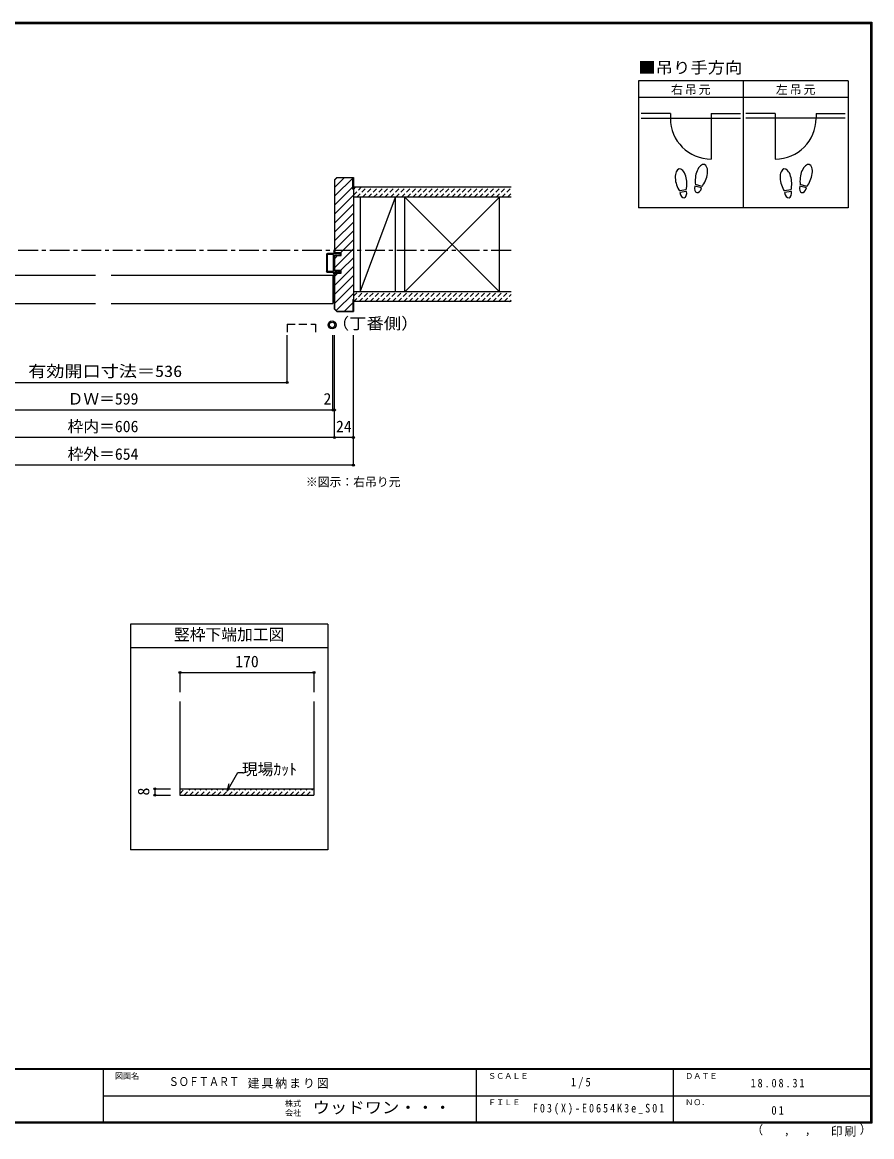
# Model space of a CAD drawing. Units: millimetres at full size, sheet at 1:5. Extents: x -973 to 977, y -718 to 696.
# Drawn here: x -101 to 977, y -718 to 696 of the extents above; entities that cross this region are included whole.
import ezdxf
from ezdxf.enums import TextEntityAlignment as Align

# ---------------------------------------------------------------- set-up
doc = ezdxf.new("R2010")
doc.units = ezdxf.units.MM
doc.header["$LTSCALE"] = 5
doc.header["$PDMODE"] = 32
doc.header["$PDSIZE"] = 2.5
for name, pattern in [('CHAIN1', [8, 5, -1, 1, -1]), ('DASHED1', [1.8, 1.2, -0.6]), ('DASHED2', [3, 2, -1])]:
    doc.linetypes.add(name, pattern=pattern)
for name, color, linetype in [('0-0_補助線', 7, 'Continuous'), ('0-1_通り芯', 4, 'CHAIN1'), ('0-3_仕上', 2, 'Continuous'), ('0-4_枠', 3, 'Continuous'), ('0-6_扉', 6, 'Continuous'), ('0-7_金物', 7, 'Continuous'), ('0-8_戸当', 3, 'Continuous'), ('0-A_文字', 3, 'Continuous'), ('0-B_寸法', 7, 'Continuous'), ('0-C_ﾊｯﾁ', 4, 'DASHED1'), ('F-0_補助線', 7, 'Continuous'), ('F-1_通り芯', 6, 'Continuous'), ('F-A_文字', 7, 'Continuous')]:
    doc.layers.add(name, color=color, linetype=linetype)
doc.styles.add('HGP明朝B', font='')
doc.styles.add('ＭＳ ゴシック', font='')
doc.styles.get('HGP明朝B').set_extended_font_data('HGP明朝B')
doc.styles.get('ＭＳ ゴシック').set_extended_font_data('MS Gothic')

# ---------------------------------------------------------------- blocks, each defined once
blk = doc.blocks.new('01')
at = {"layer": '0-0_補助線'}
for p, q in [((-14.5, 0.346), (-14.5, -0.449)), ((-14.3, 0.346), (-14.3, -0.449)), ((-12.045, -0.049), (-14.178, 0.444)), ((-12, 0.146), (-14.133, 0.639)), ((-11.475, 5.146), (-12.298, 4.504)), ((-12.175, 4.146), (-11.475, 4.146)), ((-12.045, -0.049), (-11.993, 0.145)), ((-11.475, 0.146), (-12, 0.146)), ((-11.475, 7.146), (-11.475, 5.146)), ((-11.475, 4.146), (-11.475, 0.146)), ((-10.68, 7.55), (-9.257, 6.508)), ((-9.375, 6.146), (-10.075, 6.146)), ((-10.075, 3.146), (-10.075, 6.146)), ((-10.075, 3.146), (-9.252, 2.504)), ((-9.375, 2.146), (-10.075, 2.146)), ((-10.075, 0.146), (-10.075, 2.146)), ((-10.075, 0.146), (10.075, 0.146)), ((10.075, 3.146), (9.252, 2.504)), ((10.68, 7.55), (9.257, 6.508)), ((9.375, 6.146), (10.075, 6.146)), ((9.375, 2.146), (10.075, 2.146)), ((10.075, 3.146), (10.075, 6.146)), ((10.075, 0.146), (10.075, 2.146)), ((11.475, 7.146), (11.475, 5.146)), ((11.475, 5.146), (12.298, 4.504)), ((12.175, 4.146), (11.475, 4.146)), ((11.475, 4.146), (11.475, 0.146)), ((11.475, 0.146), (12, 0.146)), ((12.045, -0.049), (11.993, 0.145)), ((12, 0.146), (14.133, 0.639)), ((12.045, -0.049), (14.178, 0.444)), ((14.3, 0.346), (14.3, -0.449)), ((14.5, 0.346), (14.5, -0.449)), ((-14.265, -0.741), (-12.235, -1.196)), ((-14.222, -0.546), (-12.191, -1.001)), ((-12, -1.488), (-12, -8.854)), ((-11.8, -1.488), (-11.8, -8.854)), ((-11, -9.654), (11, -9.654)), ((11, -9.854), (-11, -9.854)), ((-10.6, -1.554), (-10.6, -8.154)), ((-10.3, -1.254), (10.3, -1.254)), ((-10.3, -8.454), (10.3, -8.454)), ((10.6, -1.554), (10.6, -8.154)), ((11.8, -1.488), (11.8, -8.854)), ((12, -1.488), (12, -8.854)), ((14.222, -0.546), (12.191, -1.001)), ((14.265, -0.741), (12.235, -1.196))]:
    blk.add_line(p, q, dxfattribs=at)
for centre, radius, start, end in [((-14.2, 0.346), 0.3, 77.00048, 180), ((-14.2, 0.346), 0.1, 77.00048, 180), ((-12.175, 4.346), 0.2, 127.96957, 270), ((-10.975, 7.146), 0.5, 53.78053, 180), ((-9.375, 6.346), 0.2, 270, 53.78053), ((-9.375, 2.346), 0.2, 270, 52.03043), ((9.375, 6.346), 0.2, 126.21947, 270), ((9.375, 2.346), 0.2, 127.96957, 270), ((10.975, 7.146), 0.5, 0, 126.21947), ((12.175, 4.346), 0.2, 270, 52.03043), ((14.2, 0.346), 0.3, 0, 102.99952), ((14.2, 0.346), 0.1, 0, 102.99952), ((-14.2, -0.449), 0.3, 180, 257.3929), ((-14.2, -0.449), 0.1, 180, 257.3929), ((-12.3, -1.488), 0.3, 0, 76.0718), ((-12.3, -1.488), 0.5, 0, 76.0718), ((-11, -8.854), 1, 180, 270), ((-11, -8.854), 0.8, 180, 270), ((-10.3, -1.554), 0.3, 90, 180), ((-10.3, -8.154), 0.3, 180, 270), ((10.3, -1.554), 0.3, 0, 90), ((10.3, -8.154), 0.3, 270, 0), ((11, -8.854), 1, 270, 0), ((11, -8.854), 0.8, 270, 0), ((12.3, -1.488), 0.5, 103.9282, 180), ((12.3, -1.488), 0.3, 103.9282, 180), ((14.2, -0.449), 0.1, 282.6071, 0), ((14.2, -0.449), 0.3, 282.6071, 0)]:
    blk.add_arc(centre, radius, start, end, dxfattribs=at)

msp = doc.modelspace()

# ---------------------------------------------------------------- linework, layer by layer
at = {"layer": '0-0_補助線'}
for p, q in [((159.122, -279.388), (172.689, -255.888)), ((172.689, -255.888), (179.509, -255.888)), ((159.122, -279.388), (161.71, -269.728))]:
    msp.add_line(p, q, dxfattribs=at)
at = {"layer": '0-0_補助線', "color": 4}
for p, q in [((67.228, -276.48), (67.228, -284.48)), ((67.228, -276.48), (87.228, -276.48)), ((67.228, -284.48), (87.228, -284.48))]:
    msp.add_line(p, q, dxfattribs=at)
at = {"layer": '0-0_補助線', "color": 3}
msp.add_line((99.228, -276.48), (269.228, -276.48), dxfattribs=at)
at = {"layer": '0-0_補助線', "color": 4, "linetype": 'DASHED1'}
for p, q in [((99.228, -282.672), (105.42, -276.48)), ((104.491, -284.48), (112.491, -276.48)), ((111.562, -284.48), (119.562, -276.48)), ((118.633, -284.48), (126.633, -276.48)), ((125.704, -284.48), (133.704, -276.48)), ((132.775, -284.48), (140.775, -276.48)), ((139.846, -284.48), (147.846, -276.48)), ((146.917, -284.48), (154.917, -276.48)), ((153.988, -284.48), (161.988, -276.48)), ((161.06, -284.48), (169.06, -276.48)), ((168.131, -284.48), (176.131, -276.48)), ((175.202, -284.48), (183.202, -276.48)), ((182.273, -284.48), (190.273, -276.48)), ((189.344, -284.48), (197.344, -276.48)), ((196.415, -284.48), (204.415, -276.48)), ((203.486, -284.48), (211.486, -276.48)), ((210.557, -284.48), (218.557, -276.48)), ((217.628, -284.48), (225.628, -276.48)), ((224.699, -284.48), (232.699, -276.48)), ((231.77, -284.48), (239.77, -276.48)), ((238.841, -284.48), (246.841, -276.48)), ((245.912, -284.48), (253.912, -276.48)), ((252.983, -284.48), (260.983, -276.48)), ((260.054, -284.48), (268.054, -276.48))]:
    msp.add_line(p, q, dxfattribs=at)
at = {"layer": '0-0_補助線'}
for p in [(67.228, -276.48), (67.228, -284.48)]:
    msp.add_point(p, dxfattribs=at)
at = {"layer": '0-1_通り芯'}
msp.add_line((519.153, 406.5), (-515.847, 406.5), dxfattribs=at)
at = {"layer": '0-3_仕上'}
for p, q in [((519.153, 486.5), (319.153, 486.5)), ((519.153, 474), (319.153, 474)), ((519.153, 354), (319.153, 354)), ((519.153, 341.5), (319.153, 341.5))]:
    msp.add_line(p, q, dxfattribs=at)
at = {"layer": '0-3_仕上', "color": 3}
for p, q in [((327.653, 474), (327.653, 354)), ((372.653, 354), (372.653, 474)), ((384.537, 354), (384.537, 474)), ((504.537, 354), (504.537, 474))]:
    msp.add_line(p, q, dxfattribs=at)
at = {"layer": '0-3_仕上', "color": 7}
for p, q in [((327.653, 354), (372.653, 474)), ((384.537, 474), (504.537, 354)), ((384.537, 354), (504.537, 474))]:
    msp.add_line(p, q, dxfattribs=at)
at = {"layer": '0-4_枠'}
for p, q in [((297.982, 499), (295.153, 496.172)), ((295.153, 496.172), (295.153, 403.5)), ((298.189, 498.5), (295.653, 495.964)), ((295.653, 403.5), (295.653, 495.964)), ((297.982, 499), (319.153, 499)), ((318.653, 498.5), (298.189, 498.5)), ((318.653, 484), (318.653, 498.5)), ((319.153, 499), (319.153, 329)), ((318.653, 484), (319.153, 484)), ((295.153, 381.2), (295.153, 399.8)), ((295.153, 399.8), (303.653, 399.8)), ((295.653, 381.2), (295.653, 399.8)), ((295.153, 381.2), (303.653, 381.2)), ((295.153, 377.5), (303.653, 377.5)), ((295.153, 331.828), (295.153, 377.5)), ((295.653, 332.036), (295.653, 377.5)), ((303.653, 377.5), (303.653, 381.2)), ((318.653, 344), (318.653, 329.5)), ((318.653, 344), (319.153, 344)), ((297.982, 329), (295.153, 331.828)), ((298.189, 329.5), (295.653, 332.036)), ((297.982, 329), (319.153, 329)), ((298.189, 329.5), (318.653, 329.5)), ((99.228, -165.826), (99.228, -284.48)), ((269.228, -165.826), (269.228, -284.48)), ((99.228, -284.48), (269.228, -284.48))]:
    msp.add_line(p, q, dxfattribs=at)
msp.add_lwpolyline([(303.653, 399.8), (303.653, 403.5), (295.153, 403.5)], dxfattribs=at)
at = {"layer": '0-6_扉'}
for p, q in [((-286.847, 339), (-7.847, 339)), ((12.153, 339), (293.153, 339))]:
    msp.add_line(p, q, dxfattribs=at)
at = {"layer": '0-6_扉', "linetype": 'DASHED2'}
for p, q in [((235.158, 312.908), (235.158, 298)), ((235.158, 312.908), (271.158, 312.908)), ((271.158, 312.908), (271.158, 298))]:
    msp.add_line(p, q, dxfattribs=at)
at = {"layer": '0-6_扉'}
for points in [[(-286.847, 339), (-286.847, 375), (-7.847, 375)], [(12.153, 375), (293.153, 375), (293.153, 339)]]:
    msp.add_lwpolyline(points, dxfattribs=at)
at = {"layer": '0-7_金物'}
for radius in [5, 3.5]:
    msp.add_circle((292.202, 311.957), radius, dxfattribs=at)
at = {"layer": '0-8_戸当', "color": 2}
for p, q in [((721.239, 580.308), (684.139, 580.308)), ((721.239, 580.308), (721.239, 574.008)), ((773.039, 580.308), (810.139, 580.308)), ((773.039, 580.308), (773.039, 522.208)), ((854.239, 580.308), (817.139, 580.308)), ((854.239, 580.308), (854.239, 522.208)), ((906.039, 580.308), (943.139, 580.308)), ((906.039, 580.308), (906.039, 574.008)), ((684.139, 574.008), (810.139, 574.008)), ((943.139, 574.008), (817.139, 574.008))]:
    msp.add_line(p, q, dxfattribs=at)
at = {"layer": '0-8_戸当'}
for p, q in [((741.457, 483.378), (732.811, 481.853)), ((741.822, 481.31), (733.175, 479.785)), ((760.924, 485.706), (752.444, 487.978)), ((761.468, 487.735), (752.987, 490.007)), ((874.457, 483.378), (865.811, 481.853)), ((874.822, 481.31), (866.175, 479.785)), ((893.924, 485.706), (885.444, 487.978)), ((894.468, 487.735), (885.987, 490.007))]:
    msp.add_line(p, q, dxfattribs=at)
at = {"layer": '0-8_戸当', "color": 2}
for centre, start, end in [((773.039, 574.008), 180, 270), ((854.239, 574.008), 270, 0)]:
    msp.add_arc(centre, 51.8, start, end, dxfattribs=at)
at = {"layer": '0-8_戸当'}
for centre, major_axis, ratio, start_param, end_param in [((734.795, 495.877), (-2.445, 13.867), 0.5, 4.34059143, 8.22577918), ((760.713, 501.878), (3.644, 13.601), 0.5, 4.34059143, 8.22577918), ((867.795, 495.877), (-2.445, 13.867), 0.5, 4.34059143, 8.22577918), ((893.713, 501.878), (3.644, 13.601), 0.5, 4.34059143, 8.22577918), ((760.609, 501.489), (4.416, 16.48), 0.4, 1.85063327, 2.44287679), ((760.609, 501.489), (4.416, 16.48), 0.4, 3.84030852, 4.43255203), ((893.609, 501.489), (4.416, 16.48), 0.4, 1.85063327, 2.44287679), ((893.609, 501.489), (4.416, 16.48), 0.4, 3.84030852, 4.43255203), ((734.865, 495.481), (-2.963, 16.802), 0.4, 1.85063327, 2.44287679), ((737.498, 480.548), (-1.27, 7.205), 0.6, 1.57079633, 4.71238898), ((734.865, 495.481), (-2.963, 16.802), 0.4, 3.84030852, 4.43255203), ((756.684, 486.842), (1.894, 7.067), 0.6, 1.57079633, 4.71238898), ((867.865, 495.481), (-2.963, 16.802), 0.4, 1.85063327, 2.44287679), ((870.498, 480.548), (-1.27, 7.205), 0.6, 1.57079633, 4.71238898), ((867.865, 495.481), (-2.963, 16.802), 0.4, 3.84030852, 4.43255203), ((889.684, 486.842), (1.894, 7.067), 0.6, 1.57079633, 4.71238898)]:
    msp.add_ellipse(centre, major_axis=major_axis, ratio=ratio, start_param=start_param, end_param=end_param, dxfattribs=at)
at = {"layer": '0-A_文字'}
for p, q in [((680.639, 621.667), (680.639, 460.667)), ((946.639, 621.667), (680.639, 621.667)), ((813.639, 621.667), (813.639, 460.667)), ((680.639, 600.667), (946.639, 600.667)), ((36.653, -67.5), (36.653, -354.007)), ((286.653, -67.5), (36.653, -67.5)), ((286.653, -67.5), (286.653, -354.007)), ((286.653, -97.5), (36.653, -97.5)), ((286.653, -354.007), (36.653, -354.007))]:
    msp.add_line(p, q, dxfattribs=at)
msp.add_lwpolyline([(946.639, 621.667), (946.639, 460.667), (680.639, 460.667)], dxfattribs=at)
at = {"layer": '0-B_寸法', "color": 4}
for p, q in [((235.158, 239), (235.158, 299)), ((293.153, 204), (293.153, 299)), ((295.153, 169), (295.153, 299)), ((319.153, 134), (319.153, 299)), ((-281.847, 239), (235.158, 239)), ((295.153, 204), (-291.847, 204)), ((319.153, 169), (-315.847, 169)), ((319.153, 134), (-315.847, 134)), ((99.228, -128.894), (269.228, -128.894)), ((99.228, -128.894), (99.228, -153.894)), ((269.228, -128.894), (269.228, -153.894))]:
    msp.add_line(p, q, dxfattribs=at)
at = {"layer": '0-B_寸法'}
for p in [(235.158, 239), (293.153, 204), (295.153, 204), (295.153, 169), (319.153, 169), (319.153, 134), (99.228, -128.894), (269.228, -128.894)]:
    msp.add_point(p, dxfattribs=at)
at = {"layer": '0-C_ﾊｯﾁ', "linetype": 'Continuous'}
for p, q in [((319.153, 498.98), (295.653, 475.48)), ((307.359, 498.5), (295.653, 486.794)), ((318.653, 487.167), (295.653, 464.166)), ((319.153, 476.353), (295.653, 452.853)), ((319.153, 465.039), (295.653, 441.539)), ((319.153, 453.726), (295.653, 430.225)), ((319.153, 442.412), (295.653, 418.912)), ((319.153, 431.098), (295.653, 407.598)), ((319.153, 419.784), (302.869, 403.5)), ((319.153, 408.47), (295.653, 384.97)), ((299.169, 399.8), (295.653, 396.284)), ((319.153, 397.157), (303.196, 381.2)), ((319.153, 385.843), (295.653, 362.343)), ((299.496, 377.5), (295.653, 373.657)), ((319.153, 374.529), (295.653, 351.029)), ((319.153, 363.216), (295.653, 339.716)), ((319.153, 351.902), (297.47, 330.219)), ((318.653, 340.088), (308.065, 329.5))]:
    msp.add_line(p, q, dxfattribs=at)
at = {"layer": '0-C_ﾊｯﾁ'}
for p, q in [((319.153, 476.53), (329.123, 486.5)), ((319.153, 483.601), (322.052, 486.5)), ((323.694, 474), (336.194, 486.5)), ((330.765, 474), (343.265, 486.5)), ((337.837, 474), (350.337, 486.5)), ((344.908, 474), (357.408, 486.5)), ((351.979, 474), (364.479, 486.5)), ((359.05, 474), (371.55, 486.5)), ((366.121, 474), (378.621, 486.5)), ((373.192, 474), (385.692, 486.5)), ((380.263, 474), (392.763, 486.5)), ((387.334, 474), (399.834, 486.5)), ((394.405, 474), (406.905, 486.5)), ((401.476, 474), (412.318, 484.841)), ((408.547, 474), (421.047, 486.5)), ((415.618, 474), (428.118, 486.5)), ((422.689, 474), (435.189, 486.5)), ((429.76, 474), (442.26, 486.5)), ((436.831, 474), (449.331, 486.5)), ((443.903, 474), (456.403, 486.5)), ((450.974, 474), (463.474, 486.5)), ((458.045, 474), (470.545, 486.5)), ((465.116, 474), (477.616, 486.5)), ((472.187, 474), (484.687, 486.5)), ((479.258, 474), (491.758, 486.5)), ((486.329, 474), (498.829, 486.5)), ((493.4, 474), (505.9, 486.5)), ((500.471, 474), (512.971, 486.5)), ((507.542, 474), (519.153, 485.611)), ((514.613, 474), (519.153, 478.54)), ((319.153, 348.393), (324.76, 354)), ((319.242, 341.411), (331.831, 354)), ((326.403, 341.5), (338.903, 354)), ((333.474, 341.5), (345.974, 354)), ((340.545, 341.5), (353.045, 354)), ((347.616, 341.5), (360.116, 354)), ((354.687, 341.5), (367.187, 354)), ((361.758, 341.5), (374.258, 354)), ((368.829, 341.5), (381.329, 354)), ((375.9, 341.5), (388.4, 354)), ((382.971, 341.5), (395.471, 354)), ((390.042, 341.5), (402.542, 354)), ((397.113, 341.5), (409.613, 354)), ((404.184, 341.5), (416.684, 354)), ((411.255, 341.5), (423.755, 354)), ((418.326, 341.5), (430.826, 354)), ((425.398, 341.5), (437.898, 354)), ((432.469, 341.5), (444.969, 354)), ((439.54, 341.5), (452.04, 354)), ((446.611, 341.5), (459.111, 354)), ((453.682, 341.5), (466.182, 354)), ((460.753, 341.5), (473.253, 354)), ((467.824, 341.5), (480.324, 354)), ((474.895, 341.5), (487.395, 354)), ((481.966, 341.5), (494.466, 354)), ((489.037, 341.5), (501.537, 354)), ((496.108, 341.5), (508.608, 354)), ((503.179, 341.5), (515.679, 354)), ((510.25, 341.5), (519.153, 350.403)), ((517.321, 341.5), (519.153, 343.332))]:
    msp.add_line(p, q, dxfattribs=at)
at = {"layer": 'F-1_通り芯'}
for p, q in [((-973.347, 695.833), (976.653, 695.833)), ((-973.347, 695), (976.653, 695)), ((-973.347, 694.167), (976.653, 694.167)), ((974.986, 695.833), (974.986, -700.833)), ((975.82, 695.833), (975.82, -700.833)), ((976.653, 695.833), (976.653, -700.833)), ((976.653, -631.667), (-973.347, -631.667)), ((976.653, -632.5), (-973.347, -632.5)), ((1.653, -632.5), (1.653, -699.167)), ((474.986, -632.5), (474.986, -699.167)), ((724.986, -632.5), (724.986, -699.167)), ((1.653, -665.833), (974.986, -665.834)), ((976.653, -699.167), (-973.347, -699.167)), ((976.653, -700), (-973.347, -700)), ((976.653, -700.833), (-973.347, -700.833))]:
    msp.add_line(p, q, dxfattribs=at)

# ---------------------------------------------------------------- block references
at = {"layer": '0-0_補助線', "xscale": -1, "rotation": 270}
msp.add_blockref('01', (295.007, 390.5), dxfattribs=at)

# ---------------------------------------------------------------- texts
at = {"layer": '0-0_補助線', "style": 'ＭＳ ゴシック'}
msp.add_text('現場ｶｯﾄ', height=14.66, dxfattribs=at).set_placement((177.689, -263.388), align=Align.BOTTOM_LEFT)
msp.add_text('8', height=14.66, rotation=90, dxfattribs=at).set_placement((64.728, -284.995), align=Align.BOTTOM_LEFT)
at = {"layer": '0-A_文字', "color": 7, "style": 'ＭＳ ゴシック', "width": 1.1}
for s, p in [('■吊り手方向', (680.639, 626.667)), ('（丁番側）', (291.835, 302.105))]:
    msp.add_text(s, height=14.66, dxfattribs=at).set_placement(p, align=Align.BOTTOM_LEFT)
at = {"layer": '0-A_文字', "color": 7, "style": 'ＭＳ ゴシック'}
for s, height, p in [('※図示：右吊り元', 11, (258.958, 103.923)), ('竪枠下端加工図', 14.66, (91.653, -92.5))]:
    msp.add_text(s, height=height, dxfattribs=at).set_placement(p, align=Align.BOTTOM_LEFT)
at = {"layer": '0-A_文字', "color": 7, "char_height": 11, "attachment_point": 7, "style": 'ＭＳ ゴシック'}
for s, insert in [('\\T1.17;右吊元', (722.139, 603.667)), ('\\T1.17;左吊元', (855.139, 603.667))]:
    msp.add_mtext(s, dxfattribs=dict(at, insert=insert))
at = {"layer": '0-B_寸法', "style": 'ＭＳ ゴシック', "width": 1.15}
msp.add_text('有効開口寸法＝536', height=14.66, dxfattribs=at).set_placement((-93.347, 241.5), align=Align.BOTTOM_LEFT)
at = {"layer": '0-B_寸法', "style": 'ＭＳ ゴシック'}
for s, p in [('ＤＷ＝599', (-43.347, 206.5)), ('2', (281.257, 206.5)), ('枠内＝606', (-43.347, 171.5)), ('24', (297.153, 171.5)), ('枠外＝654', (-43.347, 136.5)), ('170', (169.228, -126.678))]:
    msp.add_text(s, height=14.66, dxfattribs=at).set_placement(p, align=Align.BOTTOM_LEFT)
at = {"layer": 'F-0_補助線', "style": 'HGP明朝B', "width": 0.85}
msp.add_text('ＳＯＦＴＡＲＴ', height=11, dxfattribs=at).set_placement((84.986, -656.798), align=Align.BOTTOM_LEFT)
at = {"layer": 'F-0_補助線', "insert": (185.035, -656.798), "char_height": 11, "attachment_point": 7, "style": 'ＭＳ ゴシック'}
msp.add_mtext('\\T1.17;建具納まり図', dxfattribs=at)
at = {"layer": 'F-A_文字', "style": 'ＭＳ ゴシック'}
for s, height, p in [('図面名', 7.331, (16.653, -646.667)), ('ＳＣＡＬＥ', 7.331, (489.986, -646.667)), ('ＤＡＴＥ', 7.331, (739.986, -646.667)), ('株式', 7.331, (232.486, -681.5)), ('ＦＩＬＥ', 7.331, (489.986, -680)), ('ＮＯ．', 7.331, (739.986, -680.001)), ('会社', 7.331, (232.486, -693.5)), ('（', 11, (823.992, -718.052)), ('）', 11, (961.387, -717.355)), (',', 11, (865.199, -718.052)), (',', 11, (891.686, -717.588))]:
    msp.add_text(s, height=height, dxfattribs=at).set_placement(p, align=Align.BOTTOM_LEFT)
at = {"layer": 'F-A_文字', "style": 'ＭＳ ゴシック', "width": 1.1}
msp.add_text('ウッドワン・・・', height=14.66, dxfattribs=at).set_placement((267.486, -692.5), align=Align.BOTTOM_LEFT)
at = {"layer": 'F-A_文字', "char_height": 11, "attachment_point": 7, "style": 'ＭＳ ゴシック'}
for s, insert in [('\\T1.38;\\W0.9;1/5', (594.986, -656.667)), ('\\T1.39;\\W0.85;18.08.31', (823.111, -655.417)), ('\\T1.4;\\W0.85;F03(X)-E0654K3e_S01', (546.861, -690.001)), ('\\T1.36;\\W0.9;01', (849.361, -690.001)), ('\\T1.17;印刷', (924.678, -717.82))]:
    msp.add_mtext(s, dxfattribs=dict(at, insert=insert))

doc.saveas('drawing.dxf')
